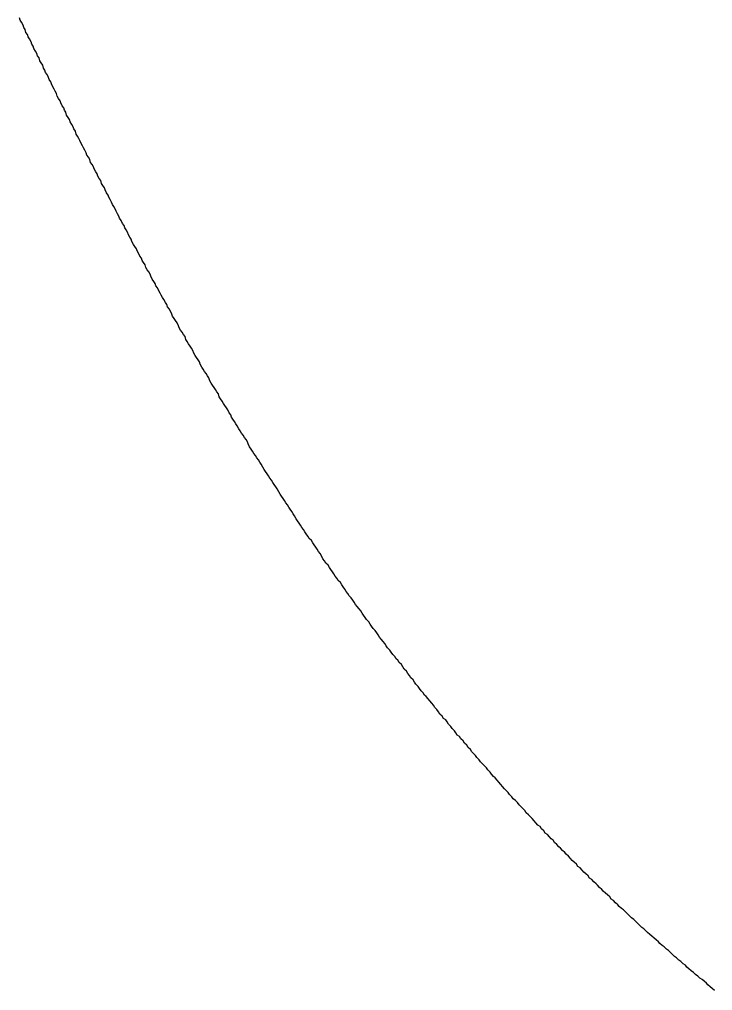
# Model space of a CAD drawing. Header units: millimetres. Extents: x 35 to 605, y 64 to 964.
# Drawn here: x 314.54 to 324.08, y 469.04 to 482.42 of the extents above; entities that cross this region are included whole.
import ezdxf

# ---------------------------------------------------------------- set-up
doc = ezdxf.new("R2010")
doc.units = ezdxf.units.MM

msp = doc.modelspace()

# ---------------------------------------------------------------- linework, layer by layer
msp.add_polyline3d([(324.107, 469.038, 0), (324.077, 469.068, 0), (324.047, 469.088, 0), (324.017, 469.118, 0), (323.997, 469.138, 0), (323.967, 469.168, 0), (323.937, 469.188, 0), (323.907, 469.208, 0), (323.877, 469.238, 0), (323.847, 469.258, 0), (323.817, 469.288, 0), (323.787, 469.308, 0), (323.757, 469.338, 0), (323.727, 469.358, 0), (323.707, 469.388, 0), (323.677, 469.408, 0), (323.647, 469.438, 0), (323.617, 469.458, 0), (323.587, 469.488, 0), (323.557, 469.508, 0), (323.527, 469.538, 0), (323.507, 469.558, 0), (323.477, 469.588, 0), (323.447, 469.608, 0), (323.417, 469.638, 0), (323.387, 469.658, 0), (323.357, 469.688, 0), (323.337, 469.708, 0), (323.307, 469.738, 0), (323.277, 469.758, 0), (323.247, 469.788, 0), (323.217, 469.808, 0), (323.187, 469.838, 0), (323.167, 469.858, 0), (323.137, 469.888, 0), (323.107, 469.908, 0), (323.077, 469.938, 0), (323.047, 469.968, 0), (323.027, 469.988, 0), (322.997, 470.018, 0), (322.967, 470.038, 0), (322.937, 470.068, 0), (322.917, 470.088, 0), (322.887, 470.118, 0), (322.857, 470.148, 0), (322.827, 470.168, 0), (322.797, 470.198, 0), (322.777, 470.218, 0), (322.747, 470.248, 0), (322.717, 470.278, 0), (322.687, 470.298, 0), (322.667, 470.328, 0), (322.637, 470.358, 0), (322.607, 470.378, 0), (322.577, 470.408, 0), (322.557, 470.428, 0), (322.527, 470.458, 0), (322.497, 470.488, 0), (322.477, 470.508, 0), (322.447, 470.538, 0), (322.417, 470.568, 0), (322.387, 470.588, 0), (322.367, 470.618, 0), (322.337, 470.648, 0), (322.307, 470.668, 0), (322.287, 470.698, 0), (322.257, 470.728, 0), (322.227, 470.748, 0), (322.207, 470.778, 0), (322.177, 470.808, 0), (322.147, 470.828, 0), (322.127, 470.858, 0), (322.097, 470.888, 0), (322.067, 470.918, 0), (322.047, 470.938, 0), (322.017, 470.968, 0), (321.987, 470.998, 0), (321.967, 471.018, 0), (321.937, 471.048, 0), (321.907, 471.078, 0), (321.887, 471.108, 0), (321.857, 471.128, 0), (321.837, 471.158, 0), (321.807, 471.188, 0), (321.777, 471.208, 0), (321.757, 471.238, 0), (321.727, 471.268, 0), (321.707, 471.298, 0), (321.677, 471.318, 0), (321.647, 471.348, 0), (321.627, 471.378, 0), (321.597, 471.408, 0), (321.577, 471.428, 0), (321.547, 471.458, 0), (321.517, 471.488, 0), (321.497, 471.518, 0), (321.467, 471.548, 0), (321.447, 471.568, 0), (321.417, 471.598, 0), (321.397, 471.628, 0), (321.367, 471.658, 0), (321.337, 471.678, 0), (321.317, 471.708, 0), (321.287, 471.738, 0), (321.267, 471.768, 0), (321.237, 471.798, 0), (321.217, 471.818, 0), (321.187, 471.848, 0), (321.167, 471.878, 0), (321.137, 471.908, 0), (321.117, 471.938, 0), (321.087, 471.968, 0), (321.067, 471.988, 0), (321.037, 472.018, 0), (321.017, 472.048, 0), (320.987, 472.078, 0), (320.967, 472.108, 0), (320.937, 472.138, 0), (320.917, 472.158, 0), (320.887, 472.188, 0), (320.867, 472.218, 0), (320.837, 472.248, 0), (320.817, 472.278, 0), (320.787, 472.308, 0), (320.767, 472.328, 0), (320.747, 472.358, 0), (320.717, 472.388, 0), (320.697, 472.418, 0), (320.667, 472.448, 0), (320.647, 472.478, 0), (320.617, 472.508, 0), (320.597, 472.538, 0), (320.567, 472.558, 0), (320.547, 472.588, 0), (320.527, 472.618, 0), (320.497, 472.648, 0), (320.477, 472.678, 0), (320.447, 472.708, 0), (320.427, 472.738, 0), (320.407, 472.768, 0), (320.377, 472.788, 0), (320.357, 472.818, 0), (320.327, 472.848, 0), (320.307, 472.878, 0), (320.287, 472.908, 0), (320.257, 472.938, 0), (320.237, 472.968, 0), (320.217, 472.998, 0), (320.187, 473.028, 0), (320.167, 473.058, 0), (320.137, 473.088, 0), (320.117, 473.108, 0), (320.097, 473.138, 0), (320.067, 473.168, 0), (320.047, 473.198, 0), (320.027, 473.228, 0), (319.997, 473.258, 0), (319.977, 473.288, 0), (319.957, 473.318, 0), (319.927, 473.348, 0), (319.907, 473.378, 0), (319.887, 473.408, 0), (319.867, 473.438, 0), (319.837, 473.468, 0), (319.817, 473.498, 0), (319.797, 473.528, 0), (319.767, 473.558, 0), (319.747, 473.588, 0), (319.727, 473.608, 0), (319.707, 473.638, 0), (319.677, 473.668, 0), (319.657, 473.698, 0), (319.637, 473.728, 0), (319.607, 473.758, 0), (319.587, 473.788, 0), (319.567, 473.818, 0), (319.547, 473.848, 0), (319.517, 473.878, 0), (319.497, 473.908, 0), (319.477, 473.938, 0), (319.457, 473.968, 0), (319.437, 473.998, 0), (319.407, 474.028, 0), (319.387, 474.058, 0), (319.367, 474.088, 0), (319.347, 474.118, 0), (319.317, 474.148, 0), (319.297, 474.178, 0), (319.277, 474.208, 0), (319.257, 474.238, 0), (319.237, 474.268, 0), (319.217, 474.298, 0), (319.187, 474.328, 0), (319.167, 474.358, 0), (319.147, 474.388, 0), (319.127, 474.418, 0), (319.107, 474.448, 0), (319.077, 474.478, 0), (319.057, 474.508, 0), (319.037, 474.538, 0), (319.017, 474.568, 0), (318.997, 474.598, 0), (318.977, 474.628, 0), (318.957, 474.658, 0), (318.927, 474.688, 0), (318.907, 474.718, 0), (318.887, 474.748, 0), (318.867, 474.778, 0), (318.847, 474.808, 0), (318.827, 474.838, 0), (318.807, 474.868, 0), (318.787, 474.898, 0), (318.757, 474.928, 0), (318.737, 474.958, 0), (318.717, 474.988, 0), (318.697, 475.028, 0), (318.677, 475.058, 0), (318.657, 475.088, 0), (318.637, 475.118, 0), (318.617, 475.148, 0), (318.597, 475.178, 0), (318.577, 475.208, 0), (318.557, 475.238, 0), (318.527, 475.268, 0), (318.507, 475.298, 0), (318.487, 475.328, 0), (318.467, 475.358, 0), (318.447, 475.388, 0), (318.427, 475.418, 0), (318.407, 475.448, 0), (318.387, 475.478, 0), (318.367, 475.508, 0), (318.347, 475.538, 0), (318.327, 475.578, 0), (318.307, 475.608, 0), (318.287, 475.638, 0), (318.267, 475.668, 0), (318.247, 475.698, 0), (318.227, 475.728, 0), (318.207, 475.758, 0), (318.187, 475.788, 0), (318.167, 475.818, 0), (318.147, 475.848, 0), (318.127, 475.878, 0), (318.107, 475.908, 0), (318.087, 475.948, 0), (318.067, 475.978, 0), (318.047, 476.008, 0), (318.027, 476.038, 0), (318.007, 476.068, 0), (317.987, 476.098, 0), (317.967, 476.128, 0), (317.947, 476.158, 0), (317.927, 476.188, 0), (317.907, 476.218, 0), (317.887, 476.248, 0), (317.867, 476.288, 0), (317.847, 476.318, 0), (317.827, 476.348, 0), (317.807, 476.378, 0), (317.787, 476.408, 0), (317.767, 476.438, 0), (317.747, 476.468, 0), (317.727, 476.498, 0), (317.707, 476.528, 0), (317.687, 476.568, 0), (317.677, 476.598, 0), (317.657, 476.628, 0), (317.637, 476.658, 0), (317.617, 476.688, 0), (317.597, 476.718, 0), (317.577, 476.748, 0), (317.557, 476.778, 0), (317.537, 476.818, 0), (317.517, 476.848, 0), (317.497, 476.878, 0), (317.477, 476.908, 0), (317.457, 476.938, 0), (317.447, 476.968, 0), (317.427, 476.998, 0), (317.407, 477.038, 0), (317.387, 477.068, 0), (317.367, 477.098, 0), (317.347, 477.128, 0), (317.327, 477.158, 0), (317.307, 477.188, 0), (317.287, 477.218, 0), (317.277, 477.258, 0), (317.257, 477.288, 0), (317.237, 477.318, 0), (317.217, 477.348, 0), (317.197, 477.378, 0), (317.177, 477.408, 0), (317.157, 477.438, 0), (317.147, 477.478, 0), (317.127, 477.508, 0), (317.107, 477.538, 0), (317.087, 477.568, 0), (317.067, 477.598, 0), (317.047, 477.628, 0), (317.027, 477.668, 0), (317.017, 477.698, 0), (316.997, 477.728, 0), (316.977, 477.758, 0), (316.957, 477.788, 0), (316.937, 477.818, 0), (316.927, 477.858, 0), (316.907, 477.888, 0), (316.887, 477.918, 0), (316.867, 477.948, 0), (316.847, 477.978, 0), (316.827, 478.008, 0), (316.817, 478.048, 0), (316.797, 478.078, 0), (316.777, 478.108, 0), (316.757, 478.138, 0), (316.737, 478.168, 0), (316.727, 478.198, 0), (316.707, 478.238, 0), (316.687, 478.268, 0), (316.667, 478.298, 0), (316.647, 478.328, 0), (316.637, 478.358, 0), (316.617, 478.398, 0), (316.597, 478.428, 0), (316.577, 478.458, 0), (316.567, 478.488, 0), (316.547, 478.518, 0), (316.527, 478.558, 0), (316.507, 478.588, 0), (316.487, 478.618, 0), (316.477, 478.648, 0), (316.457, 478.678, 0), (316.437, 478.718, 0), (316.417, 478.748, 0), (316.407, 478.778, 0), (316.387, 478.808, 0), (316.367, 478.838, 0), (316.347, 478.878, 0), (316.337, 478.908, 0), (316.317, 478.938, 0), (316.297, 478.968, 0), (316.277, 478.998, 0), (316.267, 479.038, 0), (316.247, 479.068, 0), (316.227, 479.098, 0), (316.217, 479.128, 0), (316.197, 479.158, 0), (316.177, 479.198, 0), (316.157, 479.228, 0), (316.147, 479.258, 0), (316.127, 479.288, 0), (316.107, 479.318, 0), (316.087, 479.358, 0), (316.077, 479.388, 0), (316.057, 479.418, 0), (316.037, 479.448, 0), (316.027, 479.488, 0), (316.007, 479.518, 0), (315.987, 479.548, 0), (315.977, 479.578, 0), (315.957, 479.608, 0), (315.937, 479.648, 0), (315.917, 479.678, 0), (315.907, 479.708, 0), (315.887, 479.738, 0), (315.867, 479.778, 0), (315.857, 479.808, 0), (315.837, 479.838, 0), (315.817, 479.868, 0), (315.807, 479.898, 0), (315.787, 479.938, 0), (315.767, 479.968, 0), (315.757, 479.998, 0), (315.737, 480.028, 0), (315.717, 480.068, 0), (315.707, 480.098, 0), (315.687, 480.128, 0), (315.667, 480.158, 0), (315.657, 480.198, 0), (315.637, 480.228, 0), (315.617, 480.258, 0), (315.607, 480.288, 0), (315.587, 480.318, 0), (315.567, 480.358, 0), (315.557, 480.388, 0), (315.537, 480.418, 0), (315.517, 480.448, 0), (315.507, 480.488, 0), (315.487, 480.518, 0), (315.467, 480.548, 0), (315.457, 480.578, 0), (315.437, 480.618, 0), (315.417, 480.648, 0), (315.407, 480.678, 0), (315.387, 480.708, 0), (315.367, 480.748, 0), (315.357, 480.778, 0), (315.337, 480.808, 0), (315.317, 480.838, 0), (315.307, 480.878, 0), (315.287, 480.908, 0), (315.277, 480.938, 0), (315.257, 480.968, 0), (315.237, 481.008, 0), (315.227, 481.038, 0), (315.207, 481.068, 0), (315.187, 481.098, 0), (315.177, 481.138, 0), (315.157, 481.168, 0), (315.147, 481.198, 0), (315.127, 481.228, 0), (315.107, 481.268, 0), (315.097, 481.298, 0), (315.077, 481.328, 0), (315.057, 481.358, 0), (315.047, 481.398, 0), (315.027, 481.428, 0), (315.017, 481.458, 0), (314.997, 481.488, 0), (314.977, 481.528, 0), (314.967, 481.558, 0), (314.947, 481.588, 0), (314.937, 481.618, 0), (314.917, 481.658, 0), (314.897, 481.688, 0), (314.887, 481.718, 0), (314.867, 481.748, 0), (314.857, 481.788, 0), (314.837, 481.818, 0), (314.817, 481.848, 0), (314.807, 481.888, 0), (314.787, 481.918, 0), (314.777, 481.948, 0), (314.757, 481.978, 0), (314.737, 482.018, 0), (314.727, 482.048, 0), (314.707, 482.078, 0), (314.697, 482.108, 0), (314.677, 482.148, 0), (314.657, 482.178, 0), (314.647, 482.208, 0), (314.627, 482.238, 0), (314.617, 482.278, 0), (314.597, 482.308, 0), (314.587, 482.338, 0), (314.567, 482.378, 0), (314.547, 482.408, 0), (314.537, 482.438, 0)])

doc.saveas('drawing.dxf')
